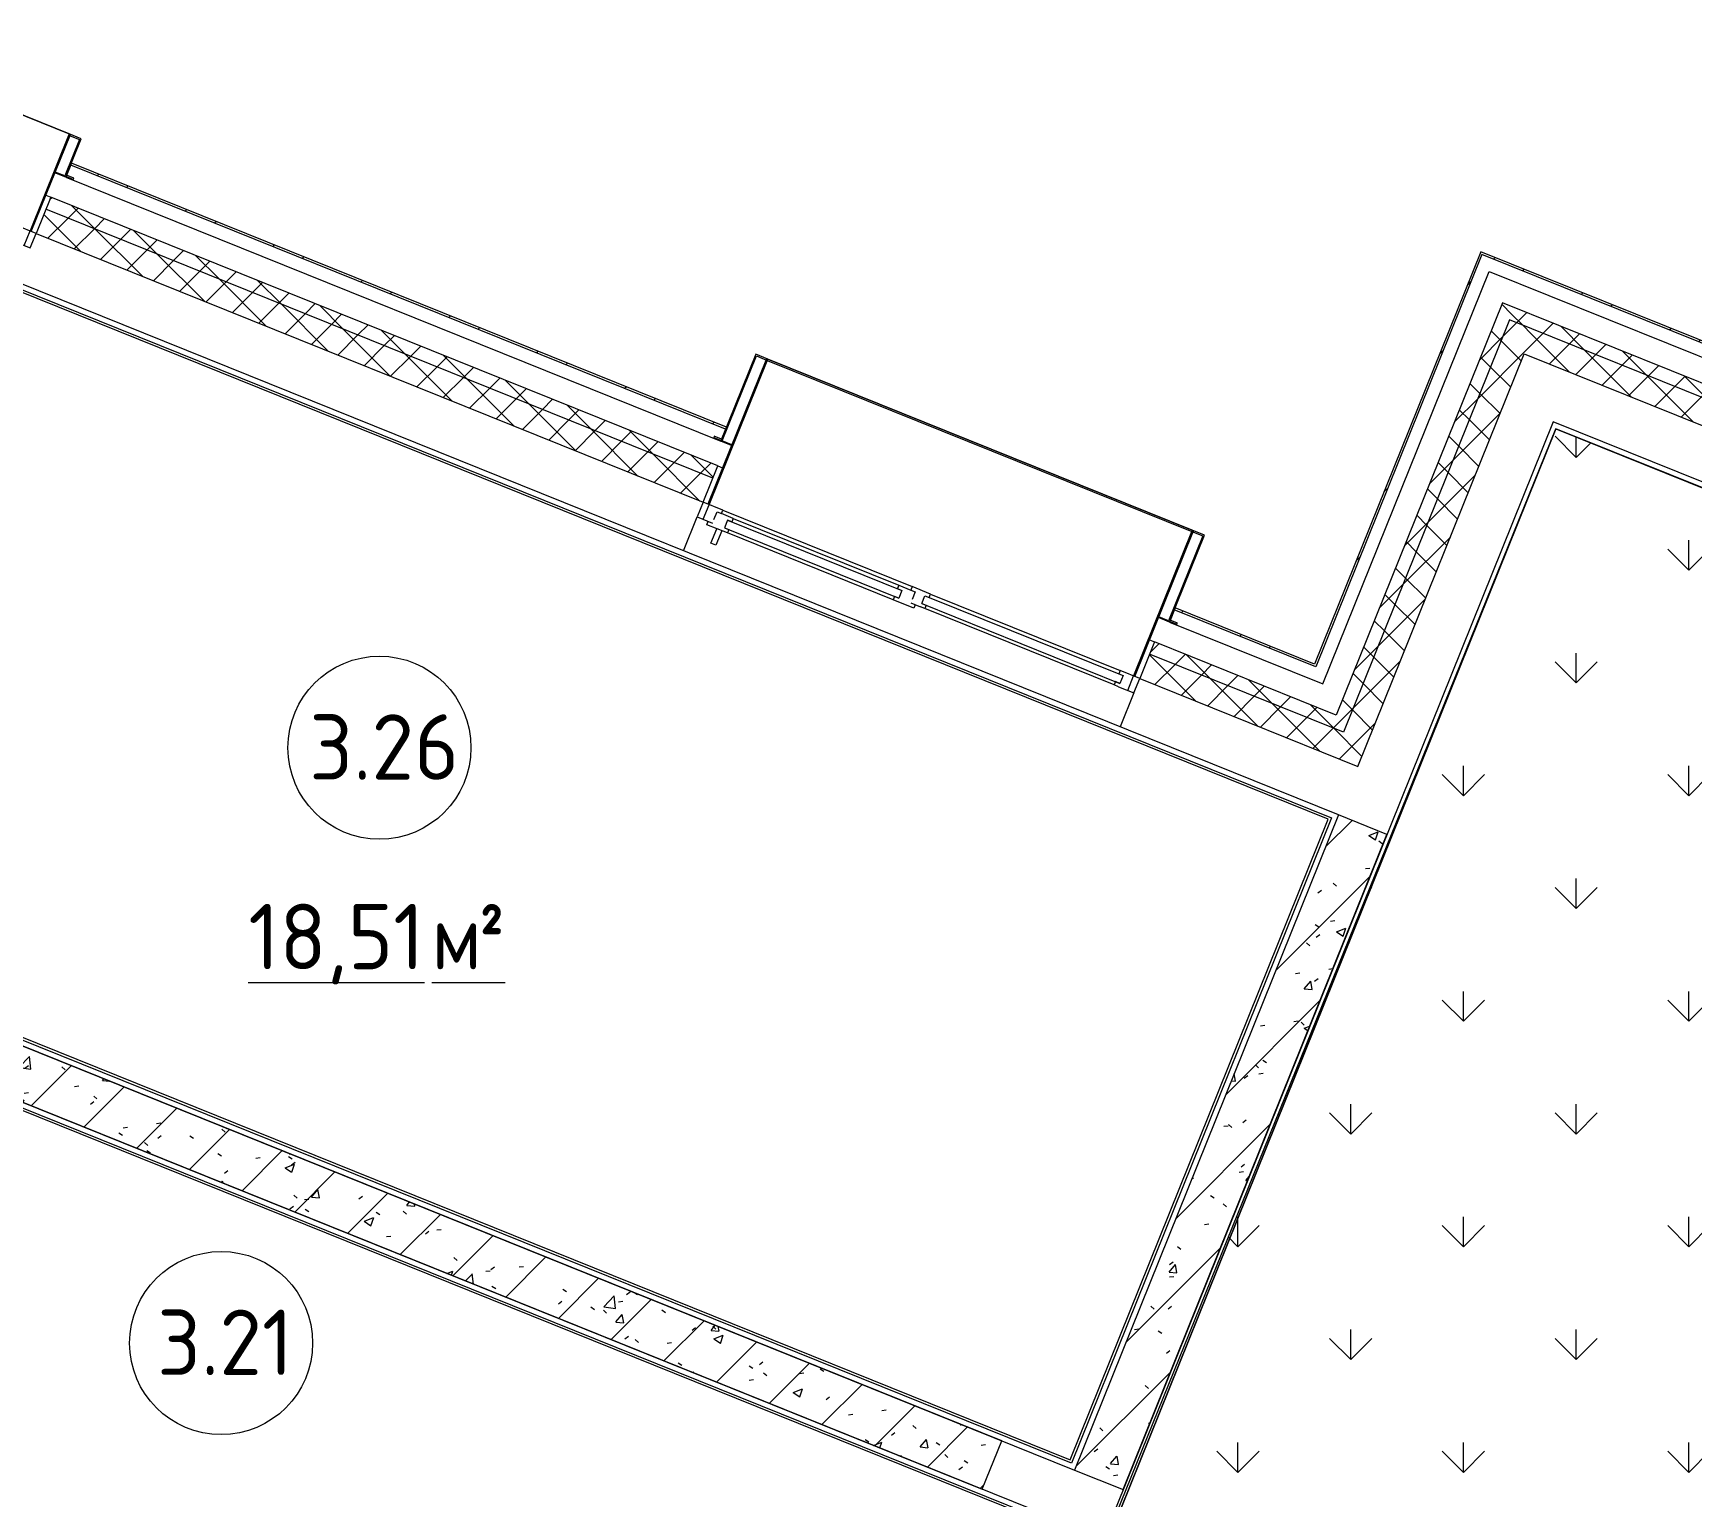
# Model space of a CAD drawing. Header units: millimetres. Extents: x -584918 to 2941280, y 3000189 to 4229862.
# Drawn here: x 195943 to 202286, y 4029165 to 4034760 of the extents above; entities that cross this region are included whole.
import ezdxf

# ---------------------------------------------------------------- set-up
doc = ezdxf.new("R2010")
doc.units = ezdxf.units.MM
for name, color, linetype, lineweight in [('_ Окна', 7, 'Continuous', 0), ('Линии', 7, 'Continuous', 0), ('Марки помещений', 7, 'Continuous', 0), ('Обобщенные модели', 7, 'Continuous', 0), ('Окна', 7, 'Continuous', 0), ('Стены внутренние', 7, 'Continuous', 0), ('Стены наружные', 7, 'Continuous', 0), ('Стены несущие', 7, 'Continuous', 0), ('Стены отделка', 7, 'Continuous', 0), ('Стены перегородки', 7, 'Continuous', 0), ('Стены штриховка', 7, 'Continuous', 0), ('экспертиза условные обозначения', 1, 'Continuous', 0)]:
    doc.layers.add(name, color=color, linetype=linetype, lineweight=lineweight)
doc.styles.add('GOST Common_2', font='', dxfattribs={"height": 500})
doc.styles.add('GOST Common_3', font='', dxfattribs={"width": 0.9, "height": 500})
doc.styles.get('GOST Common_2').set_extended_font_data('GOST Common')
doc.styles.get('GOST Common_3').set_extended_font_data('GOST Common')
pattern_1 = [(45, (188753.27, 4005092.92), (-141.4214, 141.4214), [])]
pattern_2 = [(50, (188753.27, 4005092.92), (364.368, -31.8783), [38.1, -419.1]), (355, (188753.27, 4005092.9), (-70.486, 382.1133), [30.48, -335.28]), (100.451, (188783.63, 4005090.26), (293.885, 350.2334), [32.38, -356.18]), (46.184, (188753.27, 4005194.5), (542.1585, -84.086), [57.15, -628.65]), (96.636, (188798.45, 4005187.5), (474.805, 494.855), [48.57, -534.27]), (351.184, (188753.27, 4005194.5), (474.81, 494.85), [45.72, -502.92]), (21, (188804.07, 4005169.12), (303.2285, -204.5305), [38.1, -419.1]), (326, (188804.07, 4005169.1), (123.604, 368.376), [30.48, -335.28]), (71.451, (188829.33, 4005152.07), (426.834, 163.8427), [32.38, -356.18]), (37.5, (188753.27, 4005092.92), (6.17665, 169.11015), [16.764, -314.452, 16.764, -323.596, -336.55]), (37.5, (188753.27, 4005092.92), (6.17665, 169.11015), [-671.576, 16.764, -319.786]), (7.5, (188753.27, 4005092.92), (133.6389, 200.3615), [16.764, -177.292, 16.764, -306.832, -128.27]), (7.5, (188753.27, 4005092.92), (133.6389, 200.3615), [-517.652, 16.764, -111.506]), (327.5, (188639.98, 4005092.92), (271.1818, -11.45836), [16.764, -110.236, 16.764, -379.476, -525.78]), (327.5, (188639.98, 4005092.92), (271.1818, -11.45836), [-523.24, 16.764, -509.016]), (317.5, (188589.18, 4005092.92), (296.2585, 50.8528), [16.764, -148.336, 16.764, -246.38, -373.38]), (317.5, (188589.18, 4005092.92), (296.2585, 50.8528), [-428.244, 16.764, -356.616])]
pattern_3 = [(45, (188753.27, 4005092.9), (-235.7317, 235.7317), []), (45, (188910.42, 4005092.9), (-235.7317, 235.7317), [])]
pattern_4 = [(45, (188753.27, 4005092.92), (-70.71068, 70.71068), []), (135, (188753.27, 4005092.92), (-70.71068, -70.71068), [])]

# ---------------------------------------------------------------- blocks, each defined once
blk = doc.blocks.new('Окно_ПВХ_1Створка_1Фрамуга-верх - ОП_2100_h_х950_1ст1фр-7962690-АР Этаж 03')
at = {"layer": '_ Окна'}
for p, q in [((-419, 100), (-500, 100)), ((-500, 100), (-500, 40)), ((-475, 40), (-475, 100)), ((-437, 54), (-437, 86)), ((-437, 86), (-419, 86)), ((-419, 86), (-419, 100)), ((-370, 86), (-419, 86)), ((-388, 72), (-388, 40)), ((-370, 72), (-388, 72)), ((-388, 72), (388, 72)), ((-370, 86), (-370, 72)), ((370, 86), (370, 72)), ((370, 86), (419, 86)), ((370, 72), (388, 72)), ((388, 72), (388, 40)), ((419, 100), (419, 86)), ((500, 100), (419, 100)), ((419, 86), (437, 86)), ((437, 86), (437, 54)), ((475, 40), (475, 100)), ((500, 40), (500, 100)), ((-500, 40), (-437, 40)), ((-455, 26), (-455, 40)), ((-370, 26), (-455, 26)), ((-388, 40), (-370, 40)), ((-388, 40), (388, 40)), ((-370, 40), (-370, 26)), ((370, 40), (370, 26)), ((388, 40), (370, 40)), ((455, 26), (370, 26)), ((437, 40), (500, 40)), ((455, 40), (455, 26))]:
    blk.add_line(p, q, dxfattribs=at)
at = {"layer": 'Окна'}
for p, q in [((-419, 100), (419, 100)), ((-370, 86), (370, 86)), ((-413.5, -34), (-413.5, 26)), ((-393.5, 26), (-393.5, -34)), ((370, 26), (-370, 26)), ((-393.5, -34), (-413.5, -34))]:
    blk.add_line(p, q, dxfattribs=at)
blk = doc.blocks.new('Окно_ПВХ_2Створки_1Фрамуга-верх - ОП_2100_h_х1750_2ст1фр-7979835-АР Этаж 03')
at = {"layer": '_ Окна'}
for p, q in [((-819, 100), (-900, 100)), ((-900, 100), (-900, 40)), ((-875, 40), (-875, 100)), ((-837, 54), (-837, 86)), ((-837, 86), (-819, 86)), ((-819, 86), (-819, 100)), ((-770, 86), (-819, 86)), ((-788, 72), (-788, 40)), ((-770, 72), (-788, 72)), ((-788, 72), (-69, 72)), ((-770, 86), (-770, 72)), ((-87, 86), (-87, 72)), ((-87, 86), (-38, 86)), ((-87, 72), (-69, 72)), ((-69, 72), (-69, 40)), ((38, 100), (-38, 100)), ((-38, 100), (-38, 86)), ((-38, 86), (-20, 86)), ((-20, 86), (-20, 54)), ((20, 54), (20, 86)), ((20, 86), (38, 86)), ((38, 86), (38, 100)), ((38, 86), (819, 86)), ((819, 100), (819, 86)), ((900, 100), (819, 100)), ((819, 86), (837, 86)), ((837, 86), (837, 54)), ((875, 40), (875, 100)), ((900, 40), (900, 100)), ((-900, 40), (-837, 40)), ((-855, 26), (-855, 40)), ((-770, 26), (-855, 26)), ((-788, 40), (-770, 40)), ((-788, 40), (-69, 40)), ((-770, 40), (-770, 26)), ((-87, 40), (-87, 26)), ((-69, 40), (-87, 40)), ((-2, 26), (-87, 26)), ((-20, 40), (20, 40)), ((-2, 40), (-2, 26)), ((20, 54), (837, 54)), ((20, 54), (38, 54)), ((38, 40), (20, 40)), ((38, 54), (38, 40)), ((819, 54), (819, 40)), ((837, 54), (819, 54)), ((837, 40), (819, 40)), ((837, 40), (900, 40))]:
    blk.add_line(p, q, dxfattribs=at)
at = {"layer": 'Окна'}
for p, q in [((-819, 100), (-38, 100)), ((-770, 86), (-87, 86)), ((38, 100), (819, 100)), ((-813.5, -34), (-813.5, 26)), ((-793.5, 26), (-793.5, -34)), ((-87, 26), (-770, 26)), ((819, 40), (38, 40)), ((-793.5, -34), (-813.5, -34))]:
    blk.add_line(p, q, dxfattribs=at)
blk = doc.blocks.new('Откос с зашивкой _верх_низ_ - Откос-7920893-АР Этаж 03')
at = {"layer": 'Обобщенные модели'}
for p, q in [((-880, 300), (-880, -300)), ((-875, -300), (-875, 300)), ((875, 300), (875, -300)), ((880, -300), (880, 300)), ((-920, 55), (-955, 55)), ((-955, 55), (-955, 50)), ((-955, 50), (-925, 50)), ((-925, 50), (-925, -300)), ((-920, -295), (-920, 55)), ((-920, 55), (-880, 55)), ((880, 55), (920, 55)), ((955, 55), (920, 55)), ((920, 55), (920, -295)), ((925, -300), (925, 50)), ((925, 50), (955, 50)), ((955, 50), (955, 55)), ((-925, -300), (-875, -300)), ((-875, -295), (-920, -295)), ((-880, -300), (-875, -300)), ((-875, -300), (-875, -295)), ((875, -295), (-875, -295)), ((-875, -300), (875, -300)), ((875, -300), (-875, -300)), ((920, -295), (875, -295)), ((875, -295), (875, -300)), ((875, -300), (880, -300)), ((875, -300), (925, -300))]:
    blk.add_line(p, q, dxfattribs=at)
blk = doc.blocks.new('Откос с зашивкой _верх_низ_ - Откос-V76-АР Этаж 03')
at = {"layer": 'Обобщенные модели'}
for p, q in [((-525, 100), (-525, -50)), ((-475, 100), (-525, 100)), ((-520, -55), (-520, 95)), ((-520, 95), (-475, 95)), ((-480, 100), (-480, -300)), ((-475, 100), (-480, 100)), ((475, 100), (-475, 100)), ((-475, -300), (-475, 100)), ((-475, 95), (-475, 100)), ((-475, 100), (475, 100)), ((480, 100), (475, 100)), ((475, 100), (475, -300)), ((525, 100), (475, 100)), ((475, 100), (475, 95)), ((475, 95), (520, 95)), ((480, -300), (480, 100)), ((520, 95), (520, -55)), ((525, -50), (525, 100)), ((-525, -50), (-555, -50)), ((-555, -50), (-555, -55)), ((-555, -55), (-520, -55)), ((-480, -55), (-520, -55)), ((520, -55), (480, -55)), ((520, -55), (555, -55)), ((555, -50), (525, -50)), ((555, -55), (555, -50))]:
    blk.add_line(p, q, dxfattribs=at)
blk = doc.blocks.new('ASVP_Марка_Помещение_ДваЗначения - Номер Площадь-685795-АР Этаж 03')
at = {"layer": 'Марки помещений'}
blk.add_circle((0, 0), 3.5, dxfattribs=at)

msp = doc.modelspace()

# ---------------------------------------------------------------- hatches: boundary and pattern name
at = {"layer": 'Стены внутренние'}
h = msp.add_hatch(dxfattribs=at)
h.set_pattern_fill('FP_4', color=256, style=0, pattern_type=2)
h.set_pattern_definition(pattern_1)
h.paths.add_polyline_path([(199572.229, 4029194.415), (199646.984, 4029379.919), (193710.864, 4031772.087), (193636.108, 4031586.583), (199390.161, 4029267.786)])
h = msp.add_hatch(dxfattribs=at)
h.set_pattern_fill('FP_5', color=256, style=0, pattern_type=2)
h.set_pattern_definition(pattern_2)
h.paths.add_polyline_path([(199572.229, 4029194.415), (199646.984, 4029379.919), (193710.864, 4031772.087), (193636.108, 4031586.583), (199390.161, 4029267.786)])
h = msp.add_hatch(dxfattribs=at)
h.set_pattern_fill('FP_4', color=256, style=0, pattern_type=2)
h.set_pattern_definition(pattern_1)
h.paths.add_polyline_path([(200110.744, 4029193.031), (201119.94, 4031697.332), (200934.436, 4031772.087), (199925.24, 4029267.786)])
h = msp.add_hatch(dxfattribs=at)
h.set_pattern_fill('FP_5', color=256, style=0, pattern_type=2)
h.set_pattern_definition(pattern_2)
h.paths.add_polyline_path([(200110.744, 4029193.031), (201119.94, 4031697.332), (200934.436, 4031772.087), (199925.24, 4029267.786)])
at = {"layer": 'Стены наружные'}
h = msp.add_hatch(dxfattribs=at)
h.set_pattern_fill('FP_1', color=256, style=0, pattern_type=2)
h.set_pattern_definition(pattern_4)
h.paths.add_polyline_path([(200953.817, 4032087.721), (200972.506, 4032134.096), (200230.491, 4032433.117), (200211.802, 4032386.742), (200934.436, 4032095.531)])
h.paths.add_polyline_path([(198542.268, 4033059.539), (198560.957, 4033105.915), (196010.28, 4034133.799), (195991.591, 4034087.424), (198504.89, 4033074.601)])
h.paths.add_polyline_path([(195064.072, 4034461.2), (195082.761, 4034507.576), (194711.753, 4034657.086), (194693.065, 4034610.71), (195049.896, 4034466.913)])
h = msp.add_hatch(dxfattribs=at)
h.set_pattern_fill('FP_1', color=256, style=0, pattern_type=2)
h.set_pattern_definition(pattern_4)
h.paths.add_polyline_path([(201009.191, 4031957.591), (201046.569, 4032050.343), (200211.802, 4032386.742), (200174.424, 4032293.99), (200947.248, 4031982.553)])
h.paths.add_polyline_path([(198504.89, 4032966.787), (198542.268, 4033059.539), (195991.591, 4034087.424), (195954.213, 4033994.672), (198482.464, 4032975.824)])
h.paths.add_polyline_path([(195026.694, 4034368.448), (195064.072, 4034461.2), (194646.689, 4034629.399), (194609.311, 4034536.647), (195004.268, 4034377.486)])
h = msp.add_hatch(dxfattribs=at)
h.set_pattern_fill('FP_6', color=256, style=0, pattern_type=2)
h.set_pattern_definition(pattern_3)
h.paths.add_polyline_path([(198590.845, 4033246.967), (198593.835, 4033254.387), (196089.534, 4034263.583), (196086.544, 4034256.163), (198560.957, 4033259.011)])
h = msp.add_hatch(dxfattribs=at)
h.set_pattern_fill('FP_6', color=256, style=0, pattern_type=2)
h.set_pattern_definition(pattern_3)
h.paths.add_polyline_path([(200847.498, 4032337.569), (201485.908, 4033921.771), (201478.488, 4033924.762), (200840.078, 4032340.559), (200843.069, 4032339.354)])
h = msp.add_hatch(dxfattribs=at)
h.set_pattern_fill('FP_6', color=256, style=0, pattern_type=2)
h.set_pattern_definition(pattern_3)
h.paths.add_polyline_path([(202843.588, 4033366.022), (202846.579, 4033373.442), (201485.908, 4033921.771), (201482.918, 4033914.351), (202830.674, 4033371.226)])
h = msp.add_hatch(dxfattribs=at)
h.set_pattern_fill('FP_1', color=256, style=0, pattern_type=2)
h.set_pattern_definition(pattern_4)
h.paths.add_polyline_path([(200972.506, 4032134.096), (201607.926, 4033710.879), (201561.55, 4033729.567), (200926.13, 4032152.785), (200934.436, 4032149.438)])
h = msp.add_hatch(dxfattribs=at)
h.set_pattern_fill('FP_1', color=256, style=0, pattern_type=2)
h.set_pattern_definition(pattern_4)
h.paths.add_polyline_path([(208545.628, 4030861.181), (208564.317, 4030907.557), (208030.994, 4031122.478), (208012.305, 4031076.102), (208508.251, 4030876.243)])
h.paths.add_polyline_path([(205739.884, 4031991.854), (205758.573, 4032038.23), (205062.933, 4032318.562), (205044.245, 4032272.186), (205413.054, 4032123.561)])
h.paths.add_polyline_path([(202771.823, 4033187.938), (202790.512, 4033234.314), (201607.926, 4033710.879), (201589.237, 4033664.503), (202734.446, 4033203.001)])
h = msp.add_hatch(dxfattribs=at)
h.set_pattern_fill('FP_1', color=256, style=0, pattern_type=2)
h.set_pattern_definition(pattern_4)
h.paths.add_polyline_path([(201046.569, 4032050.343), (201681.989, 4033627.125), (201589.237, 4033664.503), (200953.817, 4032087.721), (201009.191, 4032065.406)])
h = msp.add_hatch(dxfattribs=at)
h.set_pattern_fill('FP_1', color=256, style=0, pattern_type=2)
h.set_pattern_definition(pattern_4)
h.paths.add_polyline_path([(208508.251, 4030768.429), (208545.628, 4030861.181), (208012.305, 4031076.102), (207974.927, 4030983.35), (208395.924, 4030813.695)])
h.paths.add_polyline_path([(205702.506, 4031899.102), (205739.884, 4031991.854), (205044.245, 4032272.186), (205006.867, 4032179.434), (205495.423, 4031982.553)])
h.paths.add_polyline_path([(202734.446, 4033095.186), (202771.823, 4033187.938), (201681.989, 4033627.125), (201644.611, 4033534.373), (202355.022, 4033248.088)])
h = msp.add_hatch(dxfattribs=at)
h.set_pattern_fill('FP_6', color=256, style=0, pattern_type=2)
h.set_pattern_definition(pattern_3)
h.paths.add_polyline_path([(200840.078, 4032340.559), (200843.069, 4032347.98), (200309.745, 4032562.901), (200306.755, 4032555.481), (200821.665, 4032347.98)])
at = {"layer": 'экспертиза условные обозначения'}
h = msp.add_hatch(dxfattribs=at)
h.set_pattern_fill('GRASS', color=2, scale=24)
h.set_pattern_definition([(90, (109166.84, 3464580.1), (-431.0523, 431.0523), [114.3, -747.8046]), (45, (109166.84, 3464580.1), (-431.0523, 431.0523), [114.3, -495.3]), (135, (109166.84, 3464580.1), (-431.0523, -431.0523), [114.3, -495.3])])
h.paths.add_polyline_path([(198054.974, 4024091.677), (201766.434, 4033248.088), (208778.477, 4030422.34), (205093.043, 4021277.003)])
at = {"layer": 'экспертиза условные обозначения', "lineweight": -3}
h = msp.add_hatch(dxfattribs=at)
h.set_pattern_fill('GRASS', color=3, scale=24)
h.set_pattern_definition([(90, (188374.25, 3759702.1), (-431.0523, 431.0523), [114.3, -747.8046]), (45, (188374.25, 3759702.1), (-431.0523, 431.0523), [114.3, -495.3]), (135, (188374.25, 3759702.1), (-431.0523, -431.0523), [114.3, -495.3])])
edge = h.paths.add_edge_path()
edge.add_line((183888.124, 4027536.727), (184548.663, 4029324.281))
edge.add_line((184548.663, 4029324.281), (189725.301, 4027232.782))
edge.add_line((189725.301, 4027232.782), (191781.071, 4032334.136))
edge.add_line((191781.071, 4032334.136), (193172.349, 4031773.472))
edge.add_line((193172.349, 4031773.472), (191118.448, 4026676.755))
edge.add_line((191118.448, 4026676.755), (197791.947, 4023987.435))
edge.add_line((197791.947, 4023987.435), (197081.772, 4022225.149))
edge.add_line((197081.772, 4022225.149), (195745.319, 4022758.329))
edge.add_arc((195341.633, 4021726.997), 1107.523, 68.623549, 179.4277519)
edge.add_line((194234.165, 4021738.058), (194234.165, 4019842.249))
edge.add_line((194234.165, 4019842.249), (191484.165, 4019842.249))
edge.add_line((191484.165, 4019842.249), (191484.165, 4024475.51))
edge.add_line((191484.165, 4024475.51), (188548.703, 4025663.848))
edge.add_line((188548.703, 4025663.848), (183888.124, 4027536.727))

# ---------------------------------------------------------------- linework, layer by layer
at = {"layer": 'Линии'}
for p, q in [((201766.434, 4033248.088), (198081, 4024102.752)), ((208778.477, 4030422.34), (201766.434, 4033248.088))]:
    msp.add_line(p, q, dxfattribs=at)
at = {"layer": 'Стены внутренние'}
for p, q in [((200895.397, 4031755.475), (194458.416, 4034349.482)), ((198430.135, 4032781.283), (198482.464, 4032911.136)), ((200151.998, 4032238.338), (200099.669, 4032108.486)), ((193471.647, 4031900.832), (199908.628, 4029306.825)), ((199908.628, 4029306.825), (200895.397, 4031755.475)), ((199811.446, 4029065.67), (193281.713, 4031697.055))]:
    msp.add_line(p, q, dxfattribs=at)
at = {"layer": 'Стены наружные'}
for p, q in [((196067.855, 4034209.787), (196026.117, 4034226.607)), ((195991.729, 4034141.275), (196010.28, 4034133.799)), ((198613.895, 4033183.771), (198572.156, 4033200.591)), ((198560.957, 4033105.915), (198579.507, 4033098.439)), ((200288.066, 4032509.105), (200246.328, 4032525.925)), ((200211.94, 4032440.593), (200230.491, 4032433.117))]:
    msp.add_line(p, q, dxfattribs=at)
at = {"layer": 'Стены несущие'}
for p, q in [((199646.984, 4029379.919), (193710.864, 4031772.087)), ((200934.436, 4031772.087), (199925.24, 4029267.786)), ((201119.94, 4031697.332), (200934.436, 4031772.087)), ((200110.744, 4029193.031), (201119.94, 4031697.332)), ((193636.108, 4031586.583), (199572.229, 4029194.415)), ((199572.229, 4029194.415), (199646.984, 4029379.919)), ((199925.24, 4029267.786), (200110.744, 4029193.031))]:
    msp.add_line(p, q, dxfattribs=at)
at = {"layer": 'Стены отделка'}
for p, q in [((200934.436, 4031772.087), (194441.804, 4034388.521)), ((194452.879, 4034362.495), (200908.41, 4031761.012)), ((196089.534, 4034263.583), (196067.855, 4034209.787)), ((198593.835, 4033254.387), (196089.534, 4034263.583)), ((196067.855, 4034209.787), (198572.156, 4033200.591)), ((201478.488, 4033924.762), (200843.069, 4032347.98)), ((202846.579, 4033373.442), (201478.488, 4033924.762)), ((200875.186, 4032272.504), (201510.605, 4033849.287)), ((201510.605, 4033849.287), (202824.9, 4033319.646)), ((201755.36, 4033274.114), (198054.974, 4024091.677)), ((198081, 4024102.752), (201766.434, 4033248.088)), ((198572.156, 4033200.591), (198593.835, 4033254.387)), ((208804.503, 4030433.414), (201755.36, 4033274.114)), ((201766.434, 4033248.088), (208778.477, 4030422.34)), ((200309.745, 4032562.901), (200288.066, 4032509.105)), ((200843.069, 4032347.98), (200309.745, 4032562.901)), ((200288.066, 4032509.105), (200875.186, 4032272.504)), ((193432.608, 4031884.22), (199925.24, 4029267.786)), ((199914.165, 4029293.812), (193458.634, 4031895.295)), ((199850.485, 4029082.282), (193265.101, 4031736.094)), ((200908.41, 4031761.012), (199914.165, 4029293.812)), ((193276.176, 4031710.068), (199824.459, 4029071.208)), ((199925.24, 4029267.786), (199925.24, 4029267.786))]:
    msp.add_line(p, q, dxfattribs=at)
at = {"layer": 'Стены перегородки'}
for p, q in [((196010.28, 4034133.799), (195954.213, 4033994.672)), ((198560.957, 4033105.915), (196010.28, 4034133.799)), ((195954.213, 4033994.672), (198504.89, 4032966.787)), ((201561.55, 4033729.567), (200926.13, 4032152.785)), ((202790.512, 4033234.314), (201561.55, 4033729.567)), ((201009.191, 4031957.591), (201644.611, 4033534.373)), ((201644.611, 4033534.373), (202734.446, 4033095.186)), ((198504.89, 4032966.787), (198560.957, 4033105.915)), ((200230.491, 4032433.117), (200174.424, 4032293.99)), ((200926.13, 4032152.785), (200230.491, 4032433.117)), ((200174.424, 4032293.99), (201009.191, 4031957.591))]:
    msp.add_line(p, q, dxfattribs=at)
at = {"layer": 'Стены штриховка'}
for p, q in [((198590.845, 4033246.967), (196086.544, 4034256.163)), ((198542.268, 4033059.539), (195991.591, 4034087.424)), ((201482.918, 4033914.351), (200847.498, 4032337.569)), ((202843.588, 4033366.022), (201482.918, 4033914.351)), ((201589.237, 4033664.503), (200953.817, 4032087.721)), ((202771.823, 4033187.938), (201589.237, 4033664.503)), ((200847.498, 4032337.569), (200306.755, 4032555.481)), ((200953.817, 4032087.721), (200211.802, 4032386.742))]:
    msp.add_line(p, q, dxfattribs=at)
at = {"layer": 'экспертиза условные обозначения', "color": 2}
msp.add_lwpolyline([(198054.974, 4024091.677), (201766.434, 4033248.088), (208778.477, 4030422.34), (205093.043, 4021277.003), (198054.974, 4024091.677)], dxfattribs=at)

# ---------------------------------------------------------------- block references
at = {"layer": 'Марки помещений', "xscale": 99.99999999999993, "yscale": 99.99999999999993, "zscale": 99.99999999999993}
for p in [(197267.281, 4032028.767), (196661.723, 4029753.199)]:
    msp.add_blockref('ASVP_Марка_Помещение_ДваЗначения - Номер Площадь-685795-АР Этаж 03', p, dxfattribs=at)
at = {"layer": 'Обобщенные модели'}
for name, p, rotation in [('Откос с зашивкой _верх_низ_ - Откос-V76-АР Этаж 03', (195602.6, 4034459.849), 338.0513009164582), ('Откос с зашивкой _верх_низ_ - Откос-7920893-АР Этаж 03', (199451.79, 4032908.644), 158.0513009164574)]:
    msp.add_blockref(name, p, dxfattribs=dict(at, rotation=rotation))
at = {"layer": 'Окна', "rotation": 338.0513009164575}
for name, p in [('Окно_ПВХ_1Створка_1Фрамуга-верх - ОП_2100_h_х950_1ст1фр-7962690-АР Этаж 03', (195453.076, 4034088.808)), ('Окно_ПВХ_2Створки_1Фрамуга-верх - ОП_2100_h_х1750_2ст1фр-7979835-АР Этаж 03', (199302.28, 4032537.636))]:
    msp.add_blockref(name, p, dxfattribs=at)

# ---------------------------------------------------------------- texts
at = {"layer": 'Марки помещений', "char_height": 250, "attachment_point": 1}
for s, insert, width, style in [('3.26', (196998.623, 4032156.492), 663.79725, 'GOST Common_2'), ('\\L18,51 ', (196765.537, 4031431.961), 851.39212, 'GOST Common_2'), ('\\L\\fGOST Common|b0|i0|c238|p34|;\\W.9;\\L²', (197646.6, 4031431.961), 165.94931, 'GOST Common_3'), ('\\L\\fGOST Common|b0|i0|c204|p34|;\\W.9;\\Lм', (197468.006, 4031431.961), 216.45562, 'GOST Common_2'), ('3.21', (196416.916, 4029880.924), 606.07575, 'GOST Common_2')]:
    msp.add_mtext(s, dxfattribs=dict(at, insert=insert, width=width, style=style))

doc.saveas('drawing.dxf')
